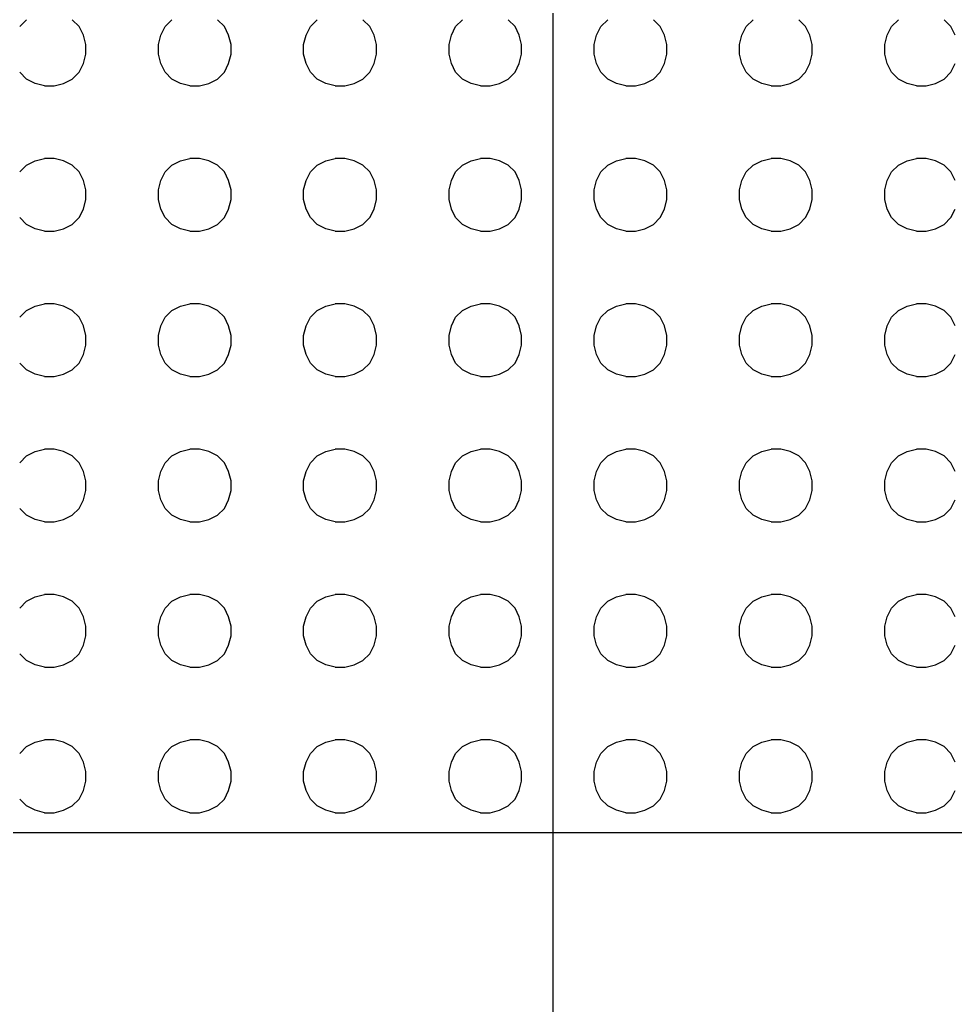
# Model space of a CAD drawing. Header units: inches. Extents: x -1316 to 22433, y -200 to 8737.
# Drawn here: x 249.147 to 251.077, y 788.846 to 790.878 of the extents above; entities that cross this region are included whole.
import ezdxf

# ---------------------------------------------------------------- set-up
doc = ezdxf.new("R2010")
doc.units = ezdxf.units.IN
doc.header["$LTSCALE"] = 10
doc.header["$MEASUREMENT"] = 0
doc.layers.get('0').update_dxf_attribs({"linetype": 'CONTINUOUS'})
for name, color, linetype in [('HATCH', 5, 'CONTINUOUS'), ('S-HDWR', 104, 'CONTINUOUS'), ('S-ROOF', 2, 'CONTINUOUS'), ('S-WALL', 6, 'CONTINUOUS'), ('WALL', 7, 'CONTINUOUS')]:
    doc.layers.add(name, color=color, linetype=linetype)

# ---------------------------------------------------------------- blocks, each defined once
blk = doc.blocks.new('*X345')
at = {"color": 0}
for p, q in [((312.6778, 24.2103), (312.6919, 24.2243)), ((312.8002, 24.2103), (312.7861, 24.2243)), ((312.9775, 24.2103), (312.9916, 24.2243)), ((313.0999, 24.2103), (313.0858, 24.2243)), ((313.2773, 24.2103), (313.2914, 24.2243)), ((313.3997, 24.2103), (313.3856, 24.2243)), ((313.577, 24.2103), (313.5911, 24.2243)), ((313.6994, 24.2103), (313.6853, 24.2243)), ((313.8767, 24.2103), (313.8908, 24.2243)), ((313.9991, 24.2103), (313.985, 24.2243)), ((314.1765, 24.2103), (314.1906, 24.2243)), ((314.2989, 24.2103), (314.2848, 24.2243)), ((314.4762, 24.2103), (314.4903, 24.2243)), ((314.5986, 24.2103), (314.5845, 24.2243)), ((312.8091, 24.1924), (312.8002, 24.2103)), ((312.9686, 24.1924), (312.9775, 24.2103)), ((313.1088, 24.1924), (313.0999, 24.2103)), ((313.2684, 24.1924), (313.2773, 24.2103)), ((313.4086, 24.1924), (313.3997, 24.2103)), ((313.5681, 24.1924), (313.577, 24.2103)), ((313.7083, 24.1924), (313.6994, 24.2103)), ((313.8678, 24.1924), (313.8767, 24.2103)), ((314.008, 24.1924), (313.9991, 24.2103)), ((314.1676, 24.1924), (314.1765, 24.2103)), ((314.3078, 24.1924), (314.2989, 24.2103)), ((314.4673, 24.1924), (314.4762, 24.2103)), ((314.6075, 24.1924), (314.5986, 24.2103)), ((312.8139, 24.1731), (312.8091, 24.1924)), ((312.9638, 24.1731), (312.9686, 24.1924)), ((313.1137, 24.1731), (313.1088, 24.1924)), ((313.2635, 24.1731), (313.2684, 24.1924)), ((313.4134, 24.1731), (313.4086, 24.1924)), ((313.5633, 24.1731), (313.5681, 24.1924)), ((313.7131, 24.1731), (313.7083, 24.1924)), ((313.863, 24.1731), (313.8678, 24.1924)), ((314.0129, 24.1731), (314.008, 24.1924)), ((314.1627, 24.1731), (314.1676, 24.1924)), ((314.3126, 24.1731), (314.3078, 24.1924)), ((314.4625, 24.1731), (314.4673, 24.1924)), ((312.8139, 24.1532), (312.8139, 24.1731)), ((312.9638, 24.1532), (312.9638, 24.1731)), ((313.1137, 24.1532), (313.1137, 24.1731)), ((313.2635, 24.1532), (313.2635, 24.1731)), ((313.4134, 24.1532), (313.4134, 24.1731)), ((313.5633, 24.1532), (313.5633, 24.1731)), ((313.7131, 24.1532), (313.7131, 24.1731)), ((313.863, 24.1532), (313.863, 24.1731)), ((314.0129, 24.1532), (314.0129, 24.1731)), ((314.1627, 24.1532), (314.1627, 24.1731)), ((314.3126, 24.1532), (314.3126, 24.1731)), ((314.4625, 24.1532), (314.4625, 24.1731)), ((312.8091, 24.1339), (312.8139, 24.1532)), ((312.9686, 24.1339), (312.9638, 24.1532)), ((313.1088, 24.1339), (313.1137, 24.1532)), ((313.2684, 24.1339), (313.2635, 24.1532)), ((313.4086, 24.1339), (313.4134, 24.1532)), ((313.5681, 24.1339), (313.5633, 24.1532)), ((313.7083, 24.1339), (313.7131, 24.1532)), ((313.8678, 24.1339), (313.863, 24.1532)), ((314.008, 24.1339), (314.0129, 24.1532)), ((314.1676, 24.1339), (314.1627, 24.1532)), ((314.3078, 24.1339), (314.3126, 24.1532)), ((314.4673, 24.1339), (314.4625, 24.1532)), ((312.8002, 24.116), (312.8091, 24.1339)), ((312.9775, 24.116), (312.9686, 24.1339)), ((313.0999, 24.116), (313.1088, 24.1339)), ((313.2773, 24.116), (313.2684, 24.1339)), ((313.3997, 24.116), (313.4086, 24.1339)), ((313.577, 24.116), (313.5681, 24.1339)), ((313.6994, 24.116), (313.7083, 24.1339)), ((313.8767, 24.116), (313.8678, 24.1339)), ((313.9991, 24.116), (314.008, 24.1339)), ((314.1765, 24.116), (314.1676, 24.1339)), ((314.2989, 24.116), (314.3078, 24.1339)), ((314.4762, 24.116), (314.4673, 24.1339)), ((314.5986, 24.116), (314.6075, 24.1339)), ((312.6919, 24.102), (312.6778, 24.116)), ((312.7097, 24.0931), (312.6919, 24.102)), ((312.7683, 24.0931), (312.7861, 24.102)), ((312.7861, 24.102), (312.8002, 24.116)), ((312.9916, 24.102), (312.9775, 24.116)), ((313.0094, 24.0931), (312.9916, 24.102)), ((313.068, 24.0931), (313.0858, 24.102)), ((313.0858, 24.102), (313.0999, 24.116)), ((313.2914, 24.102), (313.2773, 24.116)), ((313.3092, 24.0931), (313.2914, 24.102)), ((313.3677, 24.0931), (313.3856, 24.102)), ((313.3856, 24.102), (313.3997, 24.116)), ((313.5911, 24.102), (313.577, 24.116)), ((313.6089, 24.0931), (313.5911, 24.102)), ((313.6675, 24.0931), (313.6853, 24.102)), ((313.6853, 24.102), (313.6994, 24.116)), ((313.8908, 24.102), (313.8767, 24.116)), ((313.9086, 24.0931), (313.8908, 24.102)), ((313.9672, 24.0931), (313.985, 24.102)), ((313.985, 24.102), (313.9991, 24.116)), ((314.1906, 24.102), (314.1765, 24.116)), ((314.2084, 24.0931), (314.1906, 24.102)), ((314.267, 24.0931), (314.2848, 24.102)), ((314.2848, 24.102), (314.2989, 24.116)), ((314.4903, 24.102), (314.4762, 24.116)), ((314.5081, 24.0931), (314.4903, 24.102)), ((314.5667, 24.0931), (314.5845, 24.102)), ((314.5845, 24.102), (314.5986, 24.116)), ((312.729, 24.0882), (312.7097, 24.093)), ((312.729, 24.0882), (312.7489, 24.0882)), ((312.7489, 24.0882), (312.7683, 24.093)), ((313.0288, 24.0882), (313.0094, 24.093)), ((313.0288, 24.0882), (313.0487, 24.0882)), ((313.0487, 24.0882), (313.068, 24.093)), ((313.3285, 24.0882), (313.3092, 24.093)), ((313.3285, 24.0882), (313.3484, 24.0882)), ((313.3484, 24.0882), (313.3677, 24.093)), ((313.6282, 24.0882), (313.6089, 24.093)), ((313.6282, 24.0882), (313.6482, 24.0882)), ((313.6482, 24.0882), (313.6675, 24.093)), ((313.928, 24.0882), (313.9086, 24.093)), ((313.928, 24.0882), (313.9479, 24.0882)), ((313.9479, 24.0882), (313.9672, 24.093)), ((314.2277, 24.0882), (314.2084, 24.093)), ((314.2277, 24.0882), (314.2476, 24.0882)), ((314.2476, 24.0882), (314.267, 24.093)), ((314.5275, 24.0882), (314.5081, 24.093)), ((314.5275, 24.0882), (314.5474, 24.0882)), ((314.5474, 24.0882), (314.5667, 24.093)), ((312.7097, 23.9335), (312.729, 23.9383)), ((312.7489, 23.9384), (312.729, 23.9384)), ((312.7683, 23.9335), (312.7489, 23.9383)), ((313.0094, 23.9335), (313.0288, 23.9383)), ((313.0487, 23.9384), (313.0288, 23.9384)), ((313.068, 23.9335), (313.0487, 23.9383)), ((313.3092, 23.9335), (313.3285, 23.9383)), ((313.3484, 23.9384), (313.3285, 23.9384)), ((313.3677, 23.9335), (313.3484, 23.9383)), ((313.6089, 23.9335), (313.6282, 23.9383)), ((313.6482, 23.9384), (313.6282, 23.9384)), ((313.6675, 23.9335), (313.6482, 23.9383)), ((313.9086, 23.9335), (313.928, 23.9383)), ((313.9479, 23.9384), (313.928, 23.9384)), ((313.9672, 23.9335), (313.9479, 23.9383)), ((314.2084, 23.9335), (314.2277, 23.9383)), ((314.2476, 23.9384), (314.2277, 23.9384)), ((314.267, 23.9335), (314.2476, 23.9383)), ((314.5081, 23.9335), (314.5275, 23.9383)), ((314.5474, 23.9384), (314.5275, 23.9384)), ((314.5667, 23.9335), (314.5474, 23.9383)), ((312.6778, 23.9105), (312.6919, 23.9246)), ((312.6919, 23.9246), (312.7097, 23.9335)), ((312.7861, 23.9246), (312.7683, 23.9335)), ((312.8002, 23.9105), (312.7861, 23.9246)), ((312.9775, 23.9105), (312.9916, 23.9246)), ((312.9916, 23.9246), (313.0094, 23.9335)), ((313.0858, 23.9246), (313.068, 23.9335)), ((313.0999, 23.9105), (313.0858, 23.9246)), ((313.2773, 23.9105), (313.2914, 23.9246)), ((313.2914, 23.9246), (313.3092, 23.9335)), ((313.3856, 23.9246), (313.3677, 23.9335)), ((313.3997, 23.9105), (313.3856, 23.9246)), ((313.577, 23.9105), (313.5911, 23.9246)), ((313.5911, 23.9246), (313.6089, 23.9335)), ((313.6853, 23.9246), (313.6675, 23.9335)), ((313.6994, 23.9105), (313.6853, 23.9246)), ((313.8767, 23.9105), (313.8908, 23.9246)), ((313.8908, 23.9246), (313.9086, 23.9335)), ((313.985, 23.9246), (313.9672, 23.9335)), ((313.9991, 23.9105), (313.985, 23.9246)), ((314.1765, 23.9105), (314.1906, 23.9246)), ((314.1906, 23.9246), (314.2084, 23.9335)), ((314.2848, 23.9246), (314.267, 23.9335)), ((314.2989, 23.9105), (314.2848, 23.9246)), ((314.4762, 23.9105), (314.4903, 23.9246)), ((314.4903, 23.9246), (314.5081, 23.9335)), ((314.5845, 23.9246), (314.5667, 23.9335)), ((314.5986, 23.9105), (314.5845, 23.9246)), ((312.8091, 23.8927), (312.8002, 23.9105)), ((312.9686, 23.8927), (312.9775, 23.9105)), ((313.1088, 23.8927), (313.0999, 23.9105)), ((313.2684, 23.8927), (313.2773, 23.9105)), ((313.4086, 23.8927), (313.3997, 23.9105)), ((313.5681, 23.8927), (313.577, 23.9105)), ((313.7083, 23.8927), (313.6994, 23.9105)), ((313.8678, 23.8927), (313.8767, 23.9105)), ((314.008, 23.8927), (313.9991, 23.9105)), ((314.1676, 23.8927), (314.1765, 23.9105)), ((314.3078, 23.8927), (314.2989, 23.9105)), ((314.4673, 23.8927), (314.4762, 23.9105)), ((314.6075, 23.8927), (314.5986, 23.9105)), ((312.8139, 23.8734), (312.8091, 23.8927)), ((312.9638, 23.8734), (312.9686, 23.8927)), ((313.1137, 23.8734), (313.1088, 23.8927)), ((313.2635, 23.8734), (313.2684, 23.8927)), ((313.4134, 23.8734), (313.4086, 23.8927)), ((313.5633, 23.8734), (313.5681, 23.8927)), ((313.7131, 23.8734), (313.7083, 23.8927)), ((313.863, 23.8734), (313.8678, 23.8927)), ((314.0129, 23.8734), (314.008, 23.8927)), ((314.1627, 23.8734), (314.1676, 23.8927)), ((314.3126, 23.8734), (314.3078, 23.8927)), ((314.4625, 23.8734), (314.4673, 23.8927)), ((312.8139, 23.8535), (312.8139, 23.8734)), ((312.9638, 23.8535), (312.9638, 23.8734)), ((313.1137, 23.8535), (313.1137, 23.8734)), ((313.2635, 23.8535), (313.2635, 23.8734)), ((313.4134, 23.8535), (313.4134, 23.8734)), ((313.5633, 23.8535), (313.5633, 23.8734)), ((313.7131, 23.8535), (313.7131, 23.8734)), ((313.863, 23.8535), (313.863, 23.8734)), ((314.0129, 23.8535), (314.0129, 23.8734)), ((314.1627, 23.8535), (314.1627, 23.8734)), ((314.3126, 23.8535), (314.3126, 23.8734)), ((314.4625, 23.8535), (314.4625, 23.8734)), ((312.8091, 23.8341), (312.8139, 23.8535)), ((312.9686, 23.8341), (312.9638, 23.8535)), ((313.1088, 23.8341), (313.1137, 23.8535)), ((313.2684, 23.8341), (313.2635, 23.8535)), ((313.4086, 23.8341), (313.4134, 23.8535)), ((313.5681, 23.8341), (313.5633, 23.8535)), ((313.7083, 23.8341), (313.7131, 23.8535)), ((313.8678, 23.8341), (313.863, 23.8535)), ((314.008, 23.8341), (314.0129, 23.8535)), ((314.1676, 23.8341), (314.1627, 23.8535)), ((314.3078, 23.8341), (314.3126, 23.8535)), ((314.4673, 23.8341), (314.4625, 23.8535)), ((312.6919, 23.8022), (312.6778, 23.8163)), ((312.7861, 23.8022), (312.8002, 23.8163)), ((312.8002, 23.8163), (312.8091, 23.8341)), ((312.9775, 23.8163), (312.9686, 23.8341)), ((312.9916, 23.8022), (312.9775, 23.8163)), ((313.0858, 23.8022), (313.0999, 23.8163)), ((313.0999, 23.8163), (313.1088, 23.8341)), ((313.2773, 23.8163), (313.2684, 23.8341)), ((313.2914, 23.8022), (313.2773, 23.8163)), ((313.3856, 23.8022), (313.3997, 23.8163)), ((313.3997, 23.8163), (313.4086, 23.8341)), ((313.577, 23.8163), (313.5681, 23.8341)), ((313.5911, 23.8022), (313.577, 23.8163)), ((313.6853, 23.8022), (313.6994, 23.8163)), ((313.6994, 23.8163), (313.7083, 23.8341)), ((313.8767, 23.8163), (313.8678, 23.8341)), ((313.8908, 23.8022), (313.8767, 23.8163)), ((313.985, 23.8022), (313.9991, 23.8163)), ((313.9991, 23.8163), (314.008, 23.8341)), ((314.1765, 23.8163), (314.1676, 23.8341)), ((314.1906, 23.8022), (314.1765, 23.8163)), ((314.2848, 23.8022), (314.2989, 23.8163)), ((314.2989, 23.8163), (314.3078, 23.8341)), ((314.4762, 23.8163), (314.4673, 23.8341)), ((314.4903, 23.8022), (314.4762, 23.8163)), ((314.5845, 23.8022), (314.5986, 23.8163)), ((314.5986, 23.8163), (314.6075, 23.8341)), ((312.7097, 23.7933), (312.6919, 23.8022)), ((312.7683, 23.7933), (312.7861, 23.8022)), ((313.0094, 23.7933), (312.9916, 23.8022)), ((313.068, 23.7933), (313.0858, 23.8022)), ((313.3092, 23.7933), (313.2914, 23.8022)), ((313.3677, 23.7933), (313.3856, 23.8022)), ((313.6089, 23.7933), (313.5911, 23.8022)), ((313.6675, 23.7933), (313.6853, 23.8022)), ((313.9086, 23.7933), (313.8908, 23.8022)), ((313.9672, 23.7933), (313.985, 23.8022)), ((314.2084, 23.7933), (314.1906, 23.8022)), ((314.267, 23.7933), (314.2848, 23.8022)), ((314.5081, 23.7933), (314.4903, 23.8022)), ((314.5667, 23.7933), (314.5845, 23.8022)), ((312.729, 23.7885), (312.7097, 23.7933)), ((312.729, 23.7885), (312.7489, 23.7885)), ((312.7489, 23.7885), (312.7683, 23.7933)), ((313.0288, 23.7885), (313.0094, 23.7933)), ((313.0288, 23.7885), (313.0487, 23.7885)), ((313.0487, 23.7885), (313.068, 23.7933)), ((313.3285, 23.7885), (313.3092, 23.7933)), ((313.3285, 23.7885), (313.3484, 23.7885)), ((313.3484, 23.7885), (313.3677, 23.7933)), ((313.6282, 23.7885), (313.6089, 23.7933)), ((313.6282, 23.7885), (313.6482, 23.7885)), ((313.6482, 23.7885), (313.6675, 23.7933)), ((313.928, 23.7885), (313.9086, 23.7933)), ((313.928, 23.7885), (313.9479, 23.7885)), ((313.9479, 23.7885), (313.9672, 23.7933)), ((314.2277, 23.7885), (314.2084, 23.7933)), ((314.2277, 23.7885), (314.2476, 23.7885)), ((314.2476, 23.7885), (314.267, 23.7933)), ((314.5275, 23.7885), (314.5081, 23.7933)), ((314.5275, 23.7885), (314.5474, 23.7885)), ((314.5474, 23.7885), (314.5667, 23.7933)), ((312.6919, 23.6249), (312.7097, 23.6338)), ((312.7097, 23.6338), (312.729, 23.6386)), ((312.7489, 23.6386), (312.729, 23.6386)), ((312.7683, 23.6338), (312.7489, 23.6386)), ((312.7861, 23.6249), (312.7683, 23.6338)), ((312.9916, 23.6249), (313.0094, 23.6338)), ((313.0094, 23.6338), (313.0288, 23.6386)), ((313.0487, 23.6386), (313.0288, 23.6386)), ((313.068, 23.6338), (313.0487, 23.6386)), ((313.0858, 23.6249), (313.068, 23.6338)), ((313.2914, 23.6249), (313.3092, 23.6338)), ((313.3092, 23.6338), (313.3285, 23.6386)), ((313.3484, 23.6386), (313.3285, 23.6386)), ((313.3677, 23.6338), (313.3484, 23.6386)), ((313.3856, 23.6249), (313.3677, 23.6338)), ((313.5911, 23.6249), (313.6089, 23.6338)), ((313.6089, 23.6338), (313.6282, 23.6386)), ((313.6482, 23.6386), (313.6282, 23.6386)), ((313.6675, 23.6338), (313.6482, 23.6386)), ((313.6853, 23.6249), (313.6675, 23.6338)), ((313.8908, 23.6249), (313.9086, 23.6338)), ((313.9086, 23.6338), (313.928, 23.6386)), ((313.9479, 23.6386), (313.928, 23.6386)), ((313.9672, 23.6338), (313.9479, 23.6386)), ((313.985, 23.6249), (313.9672, 23.6338)), ((314.1906, 23.6249), (314.2084, 23.6338)), ((314.2084, 23.6338), (314.2277, 23.6386)), ((314.2476, 23.6386), (314.2277, 23.6386)), ((314.267, 23.6338), (314.2476, 23.6386)), ((314.2848, 23.6249), (314.267, 23.6338)), ((314.4903, 23.6249), (314.5081, 23.6338)), ((314.5081, 23.6338), (314.5275, 23.6386)), ((314.5474, 23.6386), (314.5275, 23.6386)), ((314.5667, 23.6338), (314.5474, 23.6386)), ((314.5845, 23.6249), (314.5667, 23.6338)), ((312.6778, 23.6108), (312.6919, 23.6249)), ((312.8002, 23.6108), (312.7861, 23.6249)), ((312.9775, 23.6108), (312.9916, 23.6249)), ((313.0999, 23.6108), (313.0858, 23.6249)), ((313.2773, 23.6108), (313.2914, 23.6249)), ((313.3997, 23.6108), (313.3856, 23.6249)), ((313.577, 23.6108), (313.5911, 23.6249)), ((313.6994, 23.6108), (313.6853, 23.6249)), ((313.8767, 23.6108), (313.8908, 23.6249)), ((313.9991, 23.6108), (313.985, 23.6249)), ((314.1765, 23.6108), (314.1906, 23.6249)), ((314.2989, 23.6108), (314.2848, 23.6249)), ((314.4762, 23.6108), (314.4903, 23.6249)), ((314.5986, 23.6108), (314.5845, 23.6249)), ((312.8091, 23.593), (312.8002, 23.6108)), ((312.8139, 23.5736), (312.8091, 23.593)), ((312.9638, 23.5736), (312.9686, 23.593)), ((312.9686, 23.593), (312.9775, 23.6108)), ((313.1088, 23.593), (313.0999, 23.6108)), ((313.1137, 23.5736), (313.1088, 23.593)), ((313.2635, 23.5736), (313.2684, 23.593)), ((313.2684, 23.593), (313.2773, 23.6108)), ((313.4086, 23.593), (313.3997, 23.6108)), ((313.4134, 23.5736), (313.4086, 23.593)), ((313.5633, 23.5736), (313.5681, 23.593)), ((313.5681, 23.593), (313.577, 23.6108)), ((313.7083, 23.593), (313.6994, 23.6108)), ((313.7131, 23.5736), (313.7083, 23.593)), ((313.863, 23.5736), (313.8678, 23.593)), ((313.8678, 23.593), (313.8767, 23.6108)), ((314.008, 23.593), (313.9991, 23.6108)), ((314.0129, 23.5736), (314.008, 23.593)), ((314.1627, 23.5736), (314.1676, 23.593)), ((314.1676, 23.593), (314.1765, 23.6108)), ((314.3078, 23.593), (314.2989, 23.6108)), ((314.3126, 23.5736), (314.3078, 23.593)), ((314.4625, 23.5736), (314.4673, 23.593)), ((314.4673, 23.593), (314.4762, 23.6108)), ((314.6075, 23.593), (314.5986, 23.6108)), ((312.8139, 23.5537), (312.8139, 23.5736)), ((312.9638, 23.5537), (312.9638, 23.5736)), ((313.1137, 23.5537), (313.1137, 23.5736)), ((313.2635, 23.5537), (313.2635, 23.5736)), ((313.4134, 23.5537), (313.4134, 23.5736)), ((313.5633, 23.5537), (313.5633, 23.5736)), ((313.7131, 23.5537), (313.7131, 23.5736)), ((313.863, 23.5537), (313.863, 23.5736)), ((314.0129, 23.5537), (314.0129, 23.5736)), ((314.1627, 23.5537), (314.1627, 23.5736)), ((314.3126, 23.5537), (314.3126, 23.5736)), ((314.4625, 23.5537), (314.4625, 23.5736)), ((312.8091, 23.5344), (312.8139, 23.5537)), ((312.9686, 23.5344), (312.9638, 23.5537)), ((313.1088, 23.5344), (313.1137, 23.5537)), ((313.2684, 23.5344), (313.2635, 23.5537)), ((313.4086, 23.5344), (313.4134, 23.5537)), ((313.5681, 23.5344), (313.5633, 23.5537)), ((313.7083, 23.5344), (313.7131, 23.5537)), ((313.8678, 23.5344), (313.863, 23.5537)), ((314.008, 23.5344), (314.0129, 23.5537)), ((314.1676, 23.5344), (314.1627, 23.5537)), ((314.3078, 23.5344), (314.3126, 23.5537)), ((314.4673, 23.5344), (314.4625, 23.5537)), ((312.8002, 23.5166), (312.8091, 23.5344)), ((312.9775, 23.5166), (312.9686, 23.5344)), ((313.0999, 23.5166), (313.1088, 23.5344)), ((313.2773, 23.5166), (313.2684, 23.5344)), ((313.3997, 23.5166), (313.4086, 23.5344)), ((313.577, 23.5166), (313.5681, 23.5344)), ((313.6994, 23.5166), (313.7083, 23.5344)), ((313.8767, 23.5166), (313.8678, 23.5344)), ((313.9991, 23.5166), (314.008, 23.5344)), ((314.1765, 23.5166), (314.1676, 23.5344)), ((314.2989, 23.5166), (314.3078, 23.5344)), ((314.4762, 23.5166), (314.4673, 23.5344)), ((314.5986, 23.5166), (314.6075, 23.5344)), ((312.6919, 23.5025), (312.6778, 23.5166)), ((312.7861, 23.5025), (312.8002, 23.5166)), ((312.9916, 23.5025), (312.9775, 23.5166)), ((313.0858, 23.5025), (313.0999, 23.5166)), ((313.2914, 23.5025), (313.2773, 23.5166)), ((313.3856, 23.5025), (313.3997, 23.5166)), ((313.5911, 23.5025), (313.577, 23.5166)), ((313.6853, 23.5025), (313.6994, 23.5166)), ((313.8908, 23.5025), (313.8767, 23.5166)), ((313.985, 23.5025), (313.9991, 23.5166)), ((314.1906, 23.5025), (314.1765, 23.5166)), ((314.2848, 23.5025), (314.2989, 23.5166)), ((314.4903, 23.5025), (314.4762, 23.5166)), ((314.5845, 23.5025), (314.5986, 23.5166)), ((312.7097, 23.4936), (312.6919, 23.5025)), ((312.729, 23.4887), (312.7097, 23.4936)), ((312.7489, 23.4887), (312.7683, 23.4936)), ((312.7683, 23.4936), (312.7861, 23.5025)), ((313.0094, 23.4936), (312.9916, 23.5025)), ((313.0288, 23.4887), (313.0094, 23.4936)), ((313.0487, 23.4887), (313.068, 23.4936)), ((313.068, 23.4936), (313.0858, 23.5025)), ((313.3092, 23.4936), (313.2914, 23.5025)), ((313.3285, 23.4887), (313.3092, 23.4936)), ((313.3484, 23.4887), (313.3677, 23.4936)), ((313.3677, 23.4936), (313.3856, 23.5025)), ((313.6089, 23.4936), (313.5911, 23.5025)), ((313.6282, 23.4887), (313.6089, 23.4936)), ((313.6482, 23.4887), (313.6675, 23.4936)), ((313.6675, 23.4936), (313.6853, 23.5025)), ((313.9086, 23.4936), (313.8908, 23.5025)), ((313.928, 23.4887), (313.9086, 23.4936)), ((313.9479, 23.4887), (313.9672, 23.4936)), ((313.9672, 23.4936), (313.985, 23.5025)), ((314.2084, 23.4936), (314.1906, 23.5025)), ((314.2277, 23.4887), (314.2084, 23.4936)), ((314.2476, 23.4887), (314.267, 23.4936)), ((314.267, 23.4936), (314.2848, 23.5025)), ((314.5081, 23.4936), (314.4903, 23.5025)), ((314.5275, 23.4887), (314.5081, 23.4936)), ((314.5474, 23.4887), (314.5667, 23.4936)), ((314.5667, 23.4936), (314.5845, 23.5025)), ((312.729, 23.4887), (312.7489, 23.4887)), ((313.0288, 23.4887), (313.0487, 23.4887)), ((313.3285, 23.4887), (313.3484, 23.4887)), ((313.6282, 23.4887), (313.6482, 23.4887)), ((313.928, 23.4887), (313.9479, 23.4887)), ((314.2277, 23.4887), (314.2476, 23.4887)), ((314.5275, 23.4887), (314.5474, 23.4887)), ((312.6919, 23.3251), (312.7097, 23.334)), ((312.7097, 23.334), (312.729, 23.3389)), ((312.7489, 23.3389), (312.729, 23.3389)), ((312.7683, 23.334), (312.7489, 23.3389)), ((312.7861, 23.3251), (312.7683, 23.334)), ((312.9916, 23.3251), (313.0094, 23.334)), ((313.0094, 23.334), (313.0288, 23.3389)), ((313.0487, 23.3389), (313.0288, 23.3389)), ((313.068, 23.334), (313.0487, 23.3389)), ((313.0858, 23.3251), (313.068, 23.334)), ((313.2914, 23.3251), (313.3092, 23.334)), ((313.3092, 23.334), (313.3285, 23.3389)), ((313.3484, 23.3389), (313.3285, 23.3389)), ((313.3677, 23.334), (313.3484, 23.3389)), ((313.3856, 23.3251), (313.3677, 23.334)), ((313.5911, 23.3251), (313.6089, 23.334)), ((313.6089, 23.334), (313.6282, 23.3389)), ((313.6482, 23.3389), (313.6282, 23.3389)), ((313.6675, 23.334), (313.6482, 23.3389)), ((313.6853, 23.3251), (313.6675, 23.334)), ((313.8908, 23.3251), (313.9086, 23.334)), ((313.9086, 23.334), (313.928, 23.3389)), ((313.9479, 23.3389), (313.928, 23.3389)), ((313.9672, 23.334), (313.9479, 23.3389)), ((313.985, 23.3251), (313.9672, 23.334)), ((314.1906, 23.3251), (314.2084, 23.334)), ((314.2084, 23.334), (314.2277, 23.3389)), ((314.2476, 23.3389), (314.2277, 23.3389)), ((314.267, 23.334), (314.2476, 23.3389)), ((314.2848, 23.3251), (314.267, 23.334)), ((314.4903, 23.3251), (314.5081, 23.334)), ((314.5081, 23.334), (314.5275, 23.3389)), ((314.5474, 23.3389), (314.5275, 23.3389)), ((314.5667, 23.334), (314.5474, 23.3389)), ((314.5845, 23.3251), (314.5667, 23.334)), ((312.6778, 23.311), (312.6919, 23.3251)), ((312.8002, 23.311), (312.7861, 23.3251)), ((312.8091, 23.2932), (312.8002, 23.311)), ((312.9686, 23.2932), (312.9775, 23.311)), ((312.9775, 23.311), (312.9916, 23.3251)), ((313.0999, 23.311), (313.0858, 23.3251)), ((313.1088, 23.2932), (313.0999, 23.311)), ((313.2684, 23.2932), (313.2773, 23.311)), ((313.2773, 23.311), (313.2914, 23.3251)), ((313.3997, 23.311), (313.3856, 23.3251)), ((313.4086, 23.2932), (313.3997, 23.311)), ((313.5681, 23.2932), (313.577, 23.311)), ((313.577, 23.311), (313.5911, 23.3251)), ((313.6994, 23.311), (313.6853, 23.3251)), ((313.7083, 23.2932), (313.6994, 23.311)), ((313.8678, 23.2932), (313.8767, 23.311)), ((313.8767, 23.311), (313.8908, 23.3251)), ((313.9991, 23.311), (313.985, 23.3251)), ((314.008, 23.2932), (313.9991, 23.311)), ((314.1676, 23.2932), (314.1765, 23.311)), ((314.1765, 23.311), (314.1906, 23.3251)), ((314.2989, 23.311), (314.2848, 23.3251)), ((314.3078, 23.2932), (314.2989, 23.311)), ((314.4673, 23.2932), (314.4762, 23.311)), ((314.4762, 23.311), (314.4903, 23.3251)), ((314.5986, 23.311), (314.5845, 23.3251)), ((314.6075, 23.2932), (314.5986, 23.311)), ((312.8139, 23.2739), (312.8091, 23.2932)), ((312.9638, 23.2739), (312.9686, 23.2932)), ((313.1137, 23.2739), (313.1088, 23.2932)), ((313.2635, 23.2739), (313.2684, 23.2932)), ((313.4134, 23.2739), (313.4086, 23.2932)), ((313.5633, 23.2739), (313.5681, 23.2932)), ((313.7131, 23.2739), (313.7083, 23.2932)), ((313.863, 23.2739), (313.8678, 23.2932)), ((314.0129, 23.2739), (314.008, 23.2932)), ((314.1627, 23.2739), (314.1676, 23.2932)), ((314.3126, 23.2739), (314.3078, 23.2932)), ((314.4625, 23.2739), (314.4673, 23.2932)), ((312.8139, 23.254), (312.8139, 23.2739)), ((312.9638, 23.254), (312.9638, 23.2739)), ((313.1137, 23.254), (313.1137, 23.2739)), ((313.2635, 23.254), (313.2635, 23.2739)), ((313.4134, 23.254), (313.4134, 23.2739)), ((313.5633, 23.254), (313.5633, 23.2739)), ((313.7131, 23.254), (313.7131, 23.2739)), ((313.863, 23.254), (313.863, 23.2739)), ((314.0129, 23.254), (314.0129, 23.2739)), ((314.1627, 23.254), (314.1627, 23.2739)), ((314.3126, 23.254), (314.3126, 23.2739)), ((314.4625, 23.254), (314.4625, 23.2739)), ((312.8091, 23.2346), (312.8139, 23.254)), ((312.9686, 23.2346), (312.9638, 23.254)), ((313.1088, 23.2346), (313.1137, 23.254)), ((313.2684, 23.2346), (313.2635, 23.254)), ((313.4086, 23.2346), (313.4134, 23.254)), ((313.5681, 23.2346), (313.5633, 23.254)), ((313.7083, 23.2346), (313.7131, 23.254)), ((313.8678, 23.2346), (313.863, 23.254)), ((314.008, 23.2346), (314.0129, 23.254)), ((314.1676, 23.2346), (314.1627, 23.254)), ((314.3078, 23.2346), (314.3126, 23.254)), ((314.4673, 23.2346), (314.4625, 23.254)), ((312.8002, 23.2168), (312.8091, 23.2346)), ((312.9775, 23.2168), (312.9686, 23.2346)), ((313.0999, 23.2168), (313.1088, 23.2346)), ((313.2773, 23.2168), (313.2684, 23.2346)), ((313.3997, 23.2168), (313.4086, 23.2346)), ((313.577, 23.2168), (313.5681, 23.2346)), ((313.6994, 23.2168), (313.7083, 23.2346)), ((313.8767, 23.2168), (313.8678, 23.2346)), ((313.9991, 23.2168), (314.008, 23.2346)), ((314.1765, 23.2168), (314.1676, 23.2346)), ((314.2989, 23.2168), (314.3078, 23.2346)), ((314.4762, 23.2168), (314.4673, 23.2346)), ((314.5986, 23.2168), (314.6075, 23.2346)), ((312.6919, 23.2027), (312.6778, 23.2168)), ((312.7861, 23.2027), (312.8002, 23.2168)), ((312.9916, 23.2027), (312.9775, 23.2168)), ((313.0858, 23.2027), (313.0999, 23.2168)), ((313.2914, 23.2027), (313.2773, 23.2168)), ((313.3856, 23.2027), (313.3997, 23.2168)), ((313.5911, 23.2027), (313.577, 23.2168)), ((313.6853, 23.2027), (313.6994, 23.2168)), ((313.8908, 23.2027), (313.8767, 23.2168)), ((313.985, 23.2027), (313.9991, 23.2168)), ((314.1906, 23.2027), (314.1765, 23.2168)), ((314.2848, 23.2027), (314.2989, 23.2168)), ((314.4903, 23.2027), (314.4762, 23.2168)), ((314.5845, 23.2027), (314.5986, 23.2168)), ((312.7097, 23.1938), (312.6919, 23.2027)), ((312.729, 23.189), (312.7097, 23.1938)), ((312.729, 23.189), (312.7489, 23.189)), ((312.7489, 23.189), (312.7683, 23.1938)), ((312.7683, 23.1938), (312.7861, 23.2027)), ((313.0094, 23.1938), (312.9916, 23.2027)), ((313.0288, 23.189), (313.0094, 23.1938)), ((313.0288, 23.189), (313.0487, 23.189)), ((313.0487, 23.189), (313.068, 23.1938)), ((313.068, 23.1938), (313.0858, 23.2027)), ((313.3092, 23.1938), (313.2914, 23.2027)), ((313.3285, 23.189), (313.3092, 23.1938)), ((313.3285, 23.189), (313.3484, 23.189)), ((313.3484, 23.189), (313.3677, 23.1938)), ((313.3677, 23.1938), (313.3856, 23.2027)), ((313.6089, 23.1938), (313.5911, 23.2027)), ((313.6282, 23.189), (313.6089, 23.1938)), ((313.6282, 23.189), (313.6482, 23.189)), ((313.6482, 23.189), (313.6675, 23.1938)), ((313.6675, 23.1938), (313.6853, 23.2027)), ((313.9086, 23.1938), (313.8908, 23.2027)), ((313.928, 23.189), (313.9086, 23.1938)), ((313.928, 23.189), (313.9479, 23.189)), ((313.9479, 23.189), (313.9672, 23.1938)), ((313.9672, 23.1938), (313.985, 23.2027)), ((314.2084, 23.1938), (314.1906, 23.2027)), ((314.2277, 23.189), (314.2084, 23.1938)), ((314.2277, 23.189), (314.2476, 23.189)), ((314.2476, 23.189), (314.267, 23.1938)), ((314.267, 23.1938), (314.2848, 23.2027)), ((314.5081, 23.1938), (314.4903, 23.2027)), ((314.5275, 23.189), (314.5081, 23.1938)), ((314.5275, 23.189), (314.5474, 23.189)), ((314.5474, 23.189), (314.5667, 23.1938)), ((314.5667, 23.1938), (314.5845, 23.2027)), ((312.6778, 23.0113), (312.6919, 23.0254)), ((312.6919, 23.0254), (312.7097, 23.0343)), ((312.7097, 23.0343), (312.729, 23.0391)), ((312.7489, 23.0391), (312.729, 23.0391)), ((312.7683, 23.0343), (312.7489, 23.0391)), ((312.7861, 23.0254), (312.7683, 23.0343)), ((312.8002, 23.0113), (312.7861, 23.0254)), ((312.9775, 23.0113), (312.9916, 23.0254)), ((312.9916, 23.0254), (313.0094, 23.0343)), ((313.0094, 23.0343), (313.0288, 23.0391)), ((313.0487, 23.0391), (313.0288, 23.0391)), ((313.068, 23.0343), (313.0487, 23.0391)), ((313.0858, 23.0254), (313.068, 23.0343)), ((313.0999, 23.0113), (313.0858, 23.0254)), ((313.2773, 23.0113), (313.2914, 23.0254)), ((313.2914, 23.0254), (313.3092, 23.0343)), ((313.3092, 23.0343), (313.3285, 23.0391)), ((313.3484, 23.0391), (313.3285, 23.0391)), ((313.3677, 23.0343), (313.3484, 23.0391)), ((313.3856, 23.0254), (313.3677, 23.0343)), ((313.3997, 23.0113), (313.3856, 23.0254)), ((313.577, 23.0113), (313.5911, 23.0254)), ((313.5911, 23.0254), (313.6089, 23.0343)), ((313.6089, 23.0343), (313.6282, 23.0391)), ((313.6482, 23.0391), (313.6282, 23.0391)), ((313.6675, 23.0343), (313.6482, 23.0391)), ((313.6853, 23.0254), (313.6675, 23.0343)), ((313.6994, 23.0113), (313.6853, 23.0254)), ((313.8767, 23.0113), (313.8908, 23.0254)), ((313.8908, 23.0254), (313.9086, 23.0343)), ((313.9086, 23.0343), (313.928, 23.0391)), ((313.9479, 23.0391), (313.928, 23.0391)), ((313.9672, 23.0343), (313.9479, 23.0391)), ((313.985, 23.0254), (313.9672, 23.0343)), ((313.9991, 23.0113), (313.985, 23.0254)), ((314.1765, 23.0113), (314.1906, 23.0254)), ((314.1906, 23.0254), (314.2084, 23.0343)), ((314.2084, 23.0343), (314.2277, 23.0391)), ((314.2476, 23.0391), (314.2277, 23.0391)), ((314.267, 23.0343), (314.2476, 23.0391)), ((314.2848, 23.0254), (314.267, 23.0343)), ((314.2989, 23.0113), (314.2848, 23.0254)), ((314.4762, 23.0113), (314.4903, 23.0254)), ((314.4903, 23.0254), (314.5081, 23.0343)), ((314.5081, 23.0343), (314.5275, 23.0391)), ((314.5474, 23.0391), (314.5275, 23.0391)), ((314.5667, 23.0343), (314.5474, 23.0391)), ((314.5845, 23.0254), (314.5667, 23.0343)), ((314.5986, 23.0113), (314.5845, 23.0254)), ((312.8091, 22.9935), (312.8002, 23.0113)), ((312.9686, 22.9935), (312.9775, 23.0113)), ((313.1088, 22.9935), (313.0999, 23.0113)), ((313.2684, 22.9935), (313.2773, 23.0113)), ((313.4086, 22.9935), (313.3997, 23.0113)), ((313.5681, 22.9935), (313.577, 23.0113)), ((313.7083, 22.9935), (313.6994, 23.0113)), ((313.8678, 22.9935), (313.8767, 23.0113)), ((314.008, 22.9935), (313.9991, 23.0113)), ((314.1676, 22.9935), (314.1765, 23.0113)), ((314.3078, 22.9935), (314.2989, 23.0113)), ((314.4673, 22.9935), (314.4762, 23.0113)), ((314.6075, 22.9935), (314.5986, 23.0113)), ((312.8139, 22.9742), (312.8091, 22.9935)), ((312.9638, 22.9742), (312.9686, 22.9935)), ((313.1137, 22.9742), (313.1088, 22.9935)), ((313.2635, 22.9742), (313.2684, 22.9935)), ((313.4134, 22.9742), (313.4086, 22.9935)), ((313.5633, 22.9742), (313.5681, 22.9935)), ((313.7131, 22.9742), (313.7083, 22.9935)), ((313.863, 22.9742), (313.8678, 22.9935)), ((314.0129, 22.9742), (314.008, 22.9935)), ((314.1627, 22.9742), (314.1676, 22.9935)), ((314.3126, 22.9742), (314.3078, 22.9935)), ((314.4625, 22.9742), (314.4673, 22.9935)), ((312.8139, 22.9542), (312.8139, 22.9742)), ((312.9638, 22.9542), (312.9638, 22.9742)), ((313.1137, 22.9542), (313.1137, 22.9742)), ((313.2635, 22.9542), (313.2635, 22.9742)), ((313.4134, 22.9542), (313.4134, 22.9742)), ((313.5633, 22.9542), (313.5633, 22.9742)), ((313.7131, 22.9542), (313.7131, 22.9742)), ((313.863, 22.9542), (313.863, 22.9742)), ((314.0129, 22.9542), (314.0129, 22.9742)), ((314.1627, 22.9542), (314.1627, 22.9742)), ((314.3126, 22.9542), (314.3126, 22.9742)), ((314.4625, 22.9542), (314.4625, 22.9742)), ((312.8091, 22.9349), (312.8139, 22.9542)), ((312.9686, 22.9349), (312.9638, 22.9542)), ((313.1088, 22.9349), (313.1137, 22.9542)), ((313.2684, 22.9349), (313.2635, 22.9542)), ((313.4086, 22.9349), (313.4134, 22.9542)), ((313.5681, 22.9349), (313.5633, 22.9542)), ((313.7083, 22.9349), (313.7131, 22.9542)), ((313.8678, 22.9349), (313.863, 22.9542)), ((314.008, 22.9349), (314.0129, 22.9542)), ((314.1676, 22.9349), (314.1627, 22.9542)), ((314.3078, 22.9349), (314.3126, 22.9542)), ((314.4673, 22.9349), (314.4625, 22.9542)), ((312.8002, 22.9171), (312.8091, 22.9349)), ((312.9775, 22.9171), (312.9686, 22.9349)), ((313.0999, 22.9171), (313.1088, 22.9349)), ((313.2773, 22.9171), (313.2684, 22.9349)), ((313.3997, 22.9171), (313.4086, 22.9349)), ((313.577, 22.9171), (313.5681, 22.9349)), ((313.6994, 22.9171), (313.7083, 22.9349)), ((313.8767, 22.9171), (313.8678, 22.9349)), ((313.9991, 22.9171), (314.008, 22.9349)), ((314.1765, 22.9171), (314.1676, 22.9349)), ((314.2989, 22.9171), (314.3078, 22.9349)), ((314.4762, 22.9171), (314.4673, 22.9349)), ((314.5986, 22.9171), (314.6075, 22.9349)), ((312.6919, 22.903), (312.6778, 22.9171)), ((312.7097, 22.8941), (312.6919, 22.903)), ((312.7683, 22.8941), (312.7861, 22.903)), ((312.7861, 22.903), (312.8002, 22.9171)), ((312.9916, 22.903), (312.9775, 22.9171)), ((313.0094, 22.8941), (312.9916, 22.903)), ((313.068, 22.8941), (313.0858, 22.903)), ((313.0858, 22.903), (313.0999, 22.9171)), ((313.2914, 22.903), (313.2773, 22.9171)), ((313.3092, 22.8941), (313.2914, 22.903)), ((313.3677, 22.8941), (313.3856, 22.903)), ((313.3856, 22.903), (313.3997, 22.9171)), ((313.5911, 22.903), (313.577, 22.9171)), ((313.6089, 22.8941), (313.5911, 22.903)), ((313.6675, 22.8941), (313.6853, 22.903)), ((313.6853, 22.903), (313.6994, 22.9171)), ((313.8908, 22.903), (313.8767, 22.9171)), ((313.9086, 22.8941), (313.8908, 22.903)), ((313.9672, 22.8941), (313.985, 22.903)), ((313.985, 22.903), (313.9991, 22.9171)), ((314.1906, 22.903), (314.1765, 22.9171)), ((314.2084, 22.8941), (314.1906, 22.903)), ((314.267, 22.8941), (314.2848, 22.903)), ((314.2848, 22.903), (314.2989, 22.9171)), ((314.4903, 22.903), (314.4762, 22.9171)), ((314.5081, 22.8941), (314.4903, 22.903)), ((314.5667, 22.8941), (314.5845, 22.903)), ((314.5845, 22.903), (314.5986, 22.9171)), ((312.729, 22.8893), (312.7097, 22.8941)), ((312.729, 22.8893), (312.7489, 22.8893)), ((312.7489, 22.8893), (312.7683, 22.8941)), ((313.0288, 22.8893), (313.0094, 22.8941)), ((313.0288, 22.8893), (313.0487, 22.8893)), ((313.0487, 22.8893), (313.068, 22.8941)), ((313.3285, 22.8893), (313.3092, 22.8941)), ((313.3285, 22.8893), (313.3484, 22.8893)), ((313.3484, 22.8893), (313.3677, 22.8941)), ((313.6282, 22.8893), (313.6089, 22.8941)), ((313.6282, 22.8893), (313.6482, 22.8893)), ((313.6482, 22.8893), (313.6675, 22.8941)), ((313.928, 22.8893), (313.9086, 22.8941)), ((313.928, 22.8893), (313.9479, 22.8893)), ((313.9479, 22.8893), (313.9672, 22.8941)), ((314.2277, 22.8893), (314.2084, 22.8941)), ((314.2277, 22.8893), (314.2476, 22.8893)), ((314.2476, 22.8893), (314.267, 22.8941)), ((314.5275, 22.8893), (314.5081, 22.8941)), ((314.5275, 22.8893), (314.5474, 22.8893)), ((314.5474, 22.8893), (314.5667, 22.8941)), ((312.7097, 22.7346), (312.729, 22.7394)), ((312.7489, 22.7394), (312.729, 22.7394)), ((312.7683, 22.7346), (312.7489, 22.7394)), ((313.0094, 22.7346), (313.0288, 22.7394)), ((313.0487, 22.7394), (313.0288, 22.7394)), ((313.068, 22.7346), (313.0487, 22.7394)), ((313.3092, 22.7346), (313.3285, 22.7394)), ((313.3484, 22.7394), (313.3285, 22.7394)), ((313.3677, 22.7346), (313.3484, 22.7394)), ((313.6089, 22.7346), (313.6282, 22.7394)), ((313.6482, 22.7394), (313.6282, 22.7394)), ((313.6675, 22.7346), (313.6482, 22.7394)), ((313.9086, 22.7346), (313.928, 22.7394)), ((313.9479, 22.7394), (313.928, 22.7394)), ((313.9672, 22.7346), (313.9479, 22.7394)), ((314.2084, 22.7346), (314.2277, 22.7394)), ((314.2476, 22.7394), (314.2277, 22.7394)), ((314.267, 22.7346), (314.2476, 22.7394)), ((314.5081, 22.7346), (314.5275, 22.7394)), ((314.5474, 22.7394), (314.5275, 22.7394)), ((314.5667, 22.7346), (314.5474, 22.7394)), ((312.6778, 22.7116), (312.6919, 22.7257)), ((312.6919, 22.7257), (312.7097, 22.7346)), ((312.7861, 22.7257), (312.7683, 22.7346)), ((312.8002, 22.7116), (312.7861, 22.7257)), ((312.9775, 22.7116), (312.9916, 22.7257)), ((312.9916, 22.7257), (313.0094, 22.7346)), ((313.0858, 22.7257), (313.068, 22.7346)), ((313.0999, 22.7116), (313.0858, 22.7257)), ((313.2773, 22.7116), (313.2914, 22.7257)), ((313.2914, 22.7257), (313.3092, 22.7346)), ((313.3856, 22.7257), (313.3677, 22.7346)), ((313.3997, 22.7116), (313.3856, 22.7257)), ((313.577, 22.7116), (313.5911, 22.7257)), ((313.5911, 22.7257), (313.6089, 22.7346)), ((313.6853, 22.7257), (313.6675, 22.7346)), ((313.6994, 22.7116), (313.6853, 22.7257)), ((313.8767, 22.7116), (313.8908, 22.7257)), ((313.8908, 22.7257), (313.9086, 22.7346)), ((313.985, 22.7257), (313.9672, 22.7346)), ((313.9991, 22.7116), (313.985, 22.7257)), ((314.1765, 22.7116), (314.1906, 22.7257)), ((314.1906, 22.7257), (314.2084, 22.7346)), ((314.2848, 22.7257), (314.267, 22.7346)), ((314.2989, 22.7116), (314.2848, 22.7257)), ((314.4762, 22.7116), (314.4903, 22.7257)), ((314.4903, 22.7257), (314.5081, 22.7346)), ((314.5845, 22.7257), (314.5667, 22.7346)), ((314.5986, 22.7116), (314.5845, 22.7257)), ((312.8091, 22.6937), (312.8002, 22.7116)), ((312.9686, 22.6937), (312.9775, 22.7116)), ((313.1088, 22.6937), (313.0999, 22.7116)), ((313.2684, 22.6937), (313.2773, 22.7116)), ((313.4086, 22.6937), (313.3997, 22.7116)), ((313.5681, 22.6937), (313.577, 22.7116)), ((313.7083, 22.6937), (313.6994, 22.7116)), ((313.8678, 22.6937), (313.8767, 22.7116)), ((314.008, 22.6937), (313.9991, 22.7116)), ((314.1676, 22.6937), (314.1765, 22.7116)), ((314.3078, 22.6937), (314.2989, 22.7116)), ((314.4673, 22.6937), (314.4762, 22.7116)), ((314.6075, 22.6937), (314.5986, 22.7116)), ((312.8139, 22.6744), (312.8091, 22.6937)), ((312.9638, 22.6744), (312.9686, 22.6937)), ((313.1137, 22.6744), (313.1088, 22.6937)), ((313.2635, 22.6744), (313.2684, 22.6937)), ((313.4134, 22.6744), (313.4086, 22.6937)), ((313.5633, 22.6744), (313.5681, 22.6937)), ((313.7131, 22.6744), (313.7083, 22.6937)), ((313.863, 22.6744), (313.8678, 22.6937)), ((314.0129, 22.6744), (314.008, 22.6937)), ((314.1627, 22.6744), (314.1676, 22.6937)), ((314.3126, 22.6744), (314.3078, 22.6937)), ((314.4625, 22.6744), (314.4673, 22.6937)), ((312.8139, 22.6545), (312.8139, 22.6744)), ((312.9638, 22.6545), (312.9638, 22.6744)), ((313.1137, 22.6545), (313.1137, 22.6744)), ((313.2635, 22.6545), (313.2635, 22.6744)), ((313.4134, 22.6545), (313.4134, 22.6744)), ((313.5633, 22.6545), (313.5633, 22.6744)), ((313.7131, 22.6545), (313.7131, 22.6744)), ((313.863, 22.6545), (313.863, 22.6744)), ((314.0129, 22.6545), (314.0129, 22.6744)), ((314.1627, 22.6545), (314.1627, 22.6744)), ((314.3126, 22.6545), (314.3126, 22.6744)), ((314.4625, 22.6545), (314.4625, 22.6744)), ((312.8091, 22.6352), (312.8139, 22.6545)), ((312.9686, 22.6352), (312.9638, 22.6545)), ((313.1088, 22.6352), (313.1137, 22.6545)), ((313.2684, 22.6352), (313.2635, 22.6545)), ((313.4086, 22.6352), (313.4134, 22.6545)), ((313.5681, 22.6352), (313.5633, 22.6545)), ((313.7083, 22.6352), (313.7131, 22.6545)), ((313.8678, 22.6352), (313.863, 22.6545)), ((314.008, 22.6352), (314.0129, 22.6545)), ((314.1676, 22.6352), (314.1627, 22.6545)), ((314.3078, 22.6352), (314.3126, 22.6545)), ((314.4673, 22.6352), (314.4625, 22.6545)), ((312.6919, 22.6033), (312.6778, 22.6174)), ((312.7861, 22.6033), (312.8002, 22.6174)), ((312.8002, 22.6174), (312.8091, 22.6352)), ((312.9775, 22.6174), (312.9686, 22.6352)), ((312.9916, 22.6033), (312.9775, 22.6174)), ((313.0858, 22.6033), (313.0999, 22.6174)), ((313.0999, 22.6174), (313.1088, 22.6352)), ((313.2773, 22.6174), (313.2684, 22.6352)), ((313.2914, 22.6033), (313.2773, 22.6174)), ((313.3856, 22.6033), (313.3997, 22.6174)), ((313.3997, 22.6174), (313.4086, 22.6352)), ((313.577, 22.6174), (313.5681, 22.6352)), ((313.5911, 22.6033), (313.577, 22.6174)), ((313.6853, 22.6033), (313.6994, 22.6174)), ((313.6994, 22.6174), (313.7083, 22.6352)), ((313.8767, 22.6174), (313.8678, 22.6352)), ((313.8908, 22.6033), (313.8767, 22.6174)), ((313.985, 22.6033), (313.9991, 22.6174)), ((313.9991, 22.6174), (314.008, 22.6352)), ((314.1765, 22.6174), (314.1676, 22.6352)), ((314.1906, 22.6033), (314.1765, 22.6174)), ((314.2848, 22.6033), (314.2989, 22.6174)), ((314.2989, 22.6174), (314.3078, 22.6352)), ((314.4762, 22.6174), (314.4673, 22.6352)), ((314.4903, 22.6033), (314.4762, 22.6174)), ((314.5845, 22.6033), (314.5986, 22.6174)), ((314.5986, 22.6174), (314.6075, 22.6352)), ((312.7097, 22.5944), (312.6919, 22.6033)), ((312.7683, 22.5944), (312.7861, 22.6033)), ((313.0094, 22.5944), (312.9916, 22.6033)), ((313.068, 22.5944), (313.0858, 22.6033)), ((313.3092, 22.5944), (313.2914, 22.6033)), ((313.3677, 22.5944), (313.3856, 22.6033)), ((313.6089, 22.5944), (313.5911, 22.6033)), ((313.6675, 22.5944), (313.6853, 22.6033)), ((313.9086, 22.5944), (313.8908, 22.6033)), ((313.9672, 22.5944), (313.985, 22.6033)), ((314.2084, 22.5944), (314.1906, 22.6033)), ((314.267, 22.5944), (314.2848, 22.6033)), ((314.5081, 22.5944), (314.4903, 22.6033)), ((314.5667, 22.5944), (314.5845, 22.6033)), ((312.729, 22.5895), (312.7097, 22.5944)), ((312.729, 22.5895), (312.7489, 22.5895)), ((312.7489, 22.5895), (312.7683, 22.5944)), ((313.0288, 22.5895), (313.0094, 22.5944)), ((313.0288, 22.5895), (313.0487, 22.5895)), ((313.0487, 22.5895), (313.068, 22.5944)), ((313.3285, 22.5895), (313.3092, 22.5944)), ((313.3285, 22.5895), (313.3484, 22.5895)), ((313.3484, 22.5895), (313.3677, 22.5944)), ((313.6282, 22.5895), (313.6089, 22.5944)), ((313.6282, 22.5895), (313.6482, 22.5895)), ((313.6482, 22.5895), (313.6675, 22.5944)), ((313.928, 22.5895), (313.9086, 22.5944)), ((313.928, 22.5895), (313.9479, 22.5895)), ((313.9479, 22.5895), (313.9672, 22.5944)), ((314.2277, 22.5895), (314.2084, 22.5944)), ((314.2277, 22.5895), (314.2476, 22.5895)), ((314.2476, 22.5895), (314.267, 22.5944)), ((314.5275, 22.5895), (314.5081, 22.5944)), ((314.5275, 22.5895), (314.5474, 22.5895)), ((314.5474, 22.5895), (314.5667, 22.5944))]:
    blk.add_line(p, q, dxfattribs=at)
blk = doc.blocks.new('3X6NP')
at = {"layer": 'WALL'}
blk.add_line((0, 0), (6, 0), dxfattribs=at)
at = {"layer": 'HATCH'}
blk.add_blockref('*X345', (-310.8154, -22.5489), dxfattribs=at)
blk = doc.blocks.new('*U663')
at = {"layer": 'S-WALL'}
blk.add_line((-30.60942, 110.78519), (-30.60942, 17.28519), dxfattribs=at)
at = {"layer": 'S-HDWR'}
blk.add_blockref('3X6NP', (-33.57153, 28.55253), dxfattribs=at)

msp = doc.modelspace()

# ---------------------------------------------------------------- block references
at = {"layer": 'S-ROOF'}
msp.add_blockref('*U663', (280.85632, 760.64967), dxfattribs=at)

doc.saveas('drawing.dxf')
